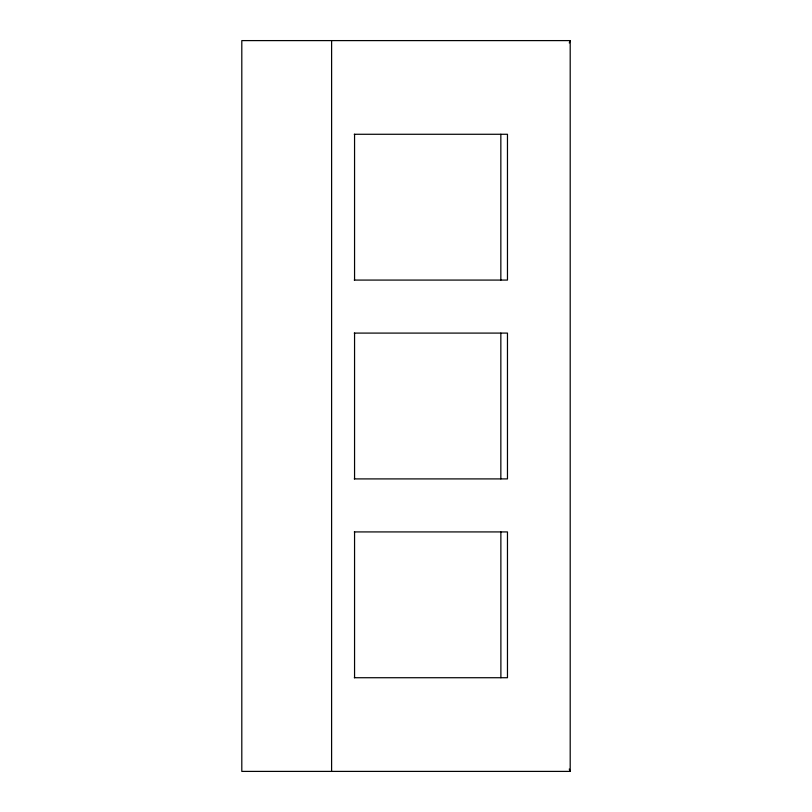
<?xml version="1.0" encoding="UTF-8"?>
<svg xmlns="http://www.w3.org/2000/svg" width="812" height="812" viewBox="0 0 812 812"><rect width="100%" height="100%" fill="white"/><g stroke="black" fill="none" stroke-linecap="round" stroke-linejoin="round"><path stroke-width="1.22" d="M331.6 771.4L331.611 40.6M570.197 771.4L570.197 40.6L241.803 40.6L241.803 771.4L570.197 771.4L569.263 769.045M569.273 42.955L570.197 40.6M354.245 134.274L507.47 134.274L507.47 280.079L354.245 280.079M354.245 333.093L507.47 333.093L507.47 478.907L354.245 478.907M354.306 531.921L507.47 531.921L507.47 677.726L354.306 677.726M500.872 531.921L500.892 677.726M500.842 134.274L500.842 280.079M500.842 333.093L500.842 478.907M354.56 134.274L354.56 280.079M354.56 333.093L354.56 478.907M354.56 531.921L354.56 677.726"/></g></svg>
